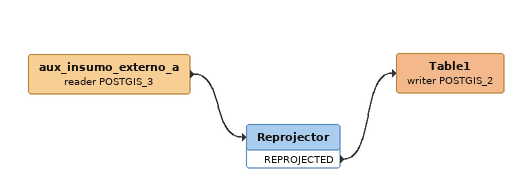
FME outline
aux_insumo_externo_a (reader POSTGIS_3)
    -> Reprojector
Reprojector
    REPROJECTED -> Table1 (writer POSTGIS_2)
Table1 (writer POSTGIS_2)
